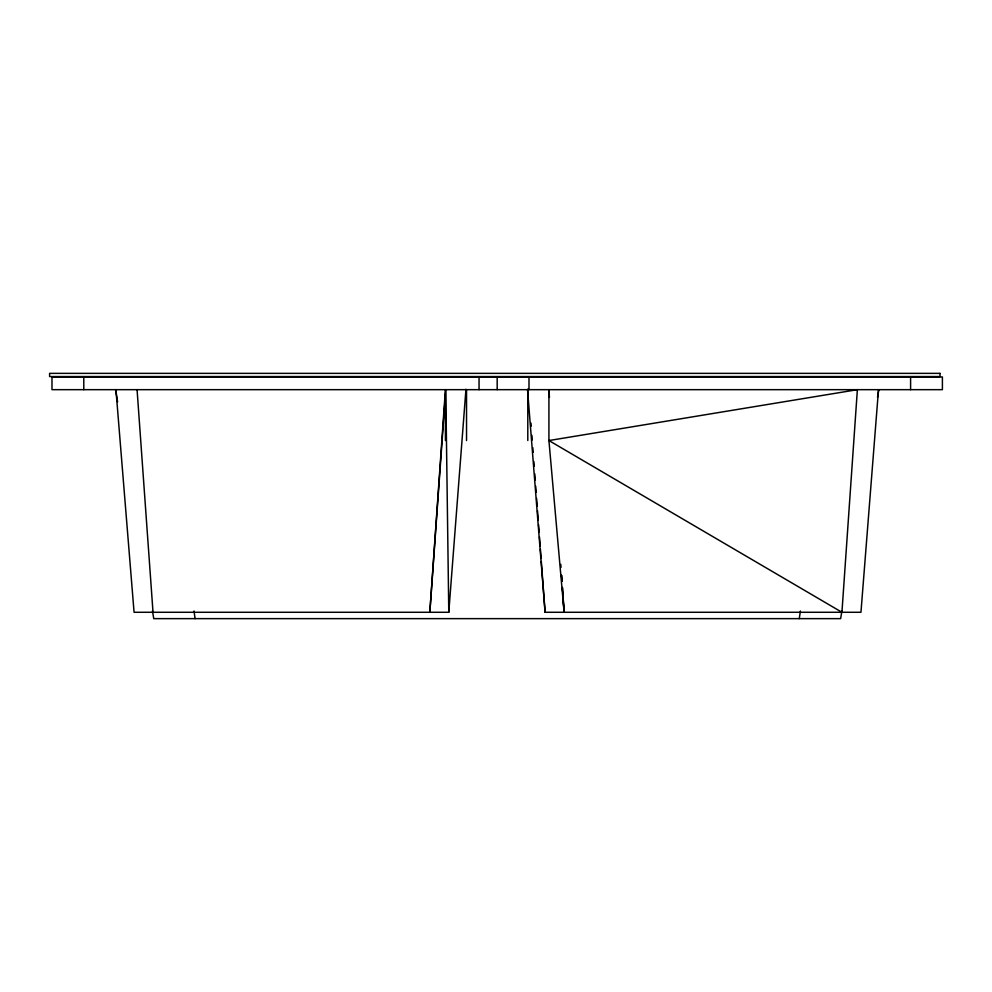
<?xml version="1.0" encoding="UTF-8"?>
<svg xmlns="http://www.w3.org/2000/svg" width="992" height="992" viewBox="0 0 992 992"><rect width="100%" height="100%" fill="white"/><g stroke="black" fill="none" stroke-linecap="round" stroke-linejoin="round"><path stroke-width="1.49" d="M115.94 389.67L134.069 612.275L448.781 612.275L465.955 389.248M878.503 389.67L860.957 612.275L545.092 612.275L527.533 389.67M799.279 618.636L800.395 610.998M841.91 610.998L840.633 618.636L153.748 618.636L152.47 610.998M877.523 397.296L878.8 389.67M497.662 376.948L51.981 376.948L51.981 389.67L942.4 389.67L942.4 376.948L498.269 376.948M115.58 389.67L117.614 401.884M193.986 610.998L195.102 618.636M562.427 587.537L564.113 612.275L548.923 440.547L548.923 389.67L549.456 397.395M530.993 423.088L531.216 426.163M531.91 435.401L532.245 440.014M532.828 447.702L533.163 452.315M533.857 461.54L534.204 466.153M534.775 473.841L535.234 480.004M535.692 486.154L536.151 492.305M536.61 498.455L537.18 506.143M537.528 510.756L538.21 519.994M538.557 524.607L539.127 532.295M539.474 536.908L540.169 546.133M540.392 549.208L541.086 558.446M541.31 561.522L545.092 612.275M137.07 389.67L153.016 612.275M548.675 389.67L549.208 397.395M560.79 564.349L561.001 567.449M562.402 587.537L564.113 612.275M448.781 612.275L445.768 389.67L429.834 612.275L445.408 389.67L445.408 440.547M910.594 376.948L910.594 389.67M528.996 376.948L528.996 389.67M527.794 389.062L527.794 440.547M497.178 376.948L497.178 389.67M479.049 376.948L479.049 389.67M466.538 389.67L466.538 440.547M83.787 376.948L83.787 389.67M857.373 389.67L841.935 612.275L548.923 440.547L857.373 389.67M940.019 373.364L49.6 373.364L49.6 376.551L940.019 376.551L940.019 373.364M561.968 581.362L561.546 575.174L562.005 581.362"/></g></svg>
